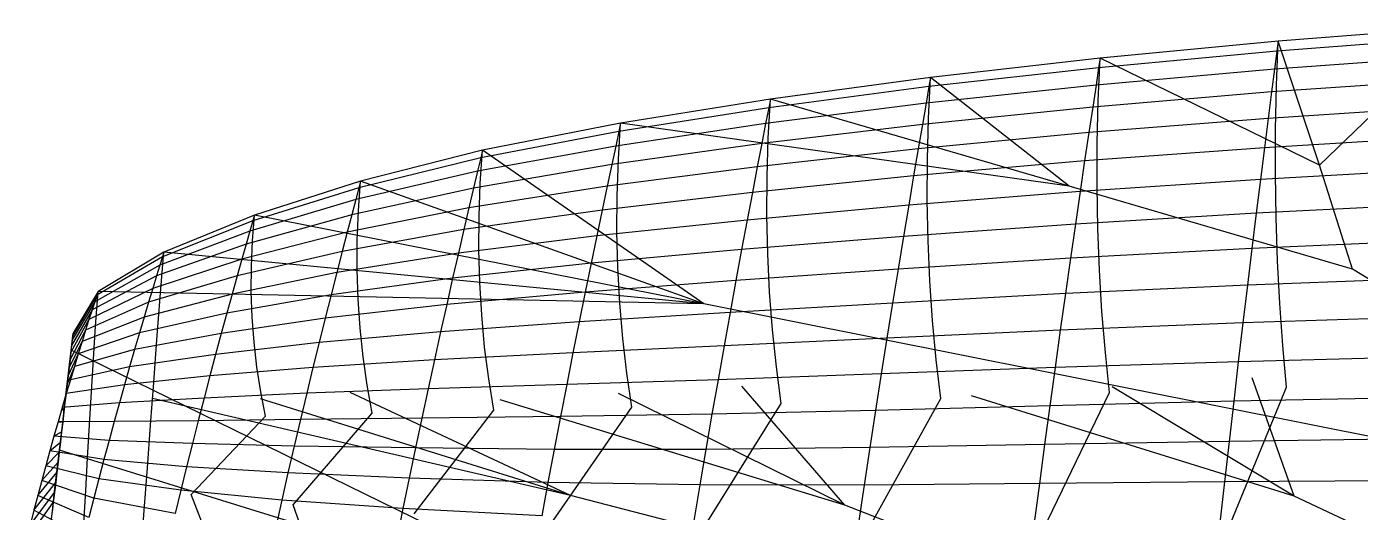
# Model space of a CAD drawing. Extents: x -439 to 439, y 0 to 263.
# Drawn here: x -434 to -206.1, y 173.6 to 256.6 of the extents above; entities that cross this region are included whole.
import ezdxf

# ---------------------------------------------------------------- set-up
doc = ezdxf.new("R2010")
doc.units = 0
doc.header["$MEASUREMENT"] = 0
doc.layers.add('default', color=7, linetype='Continuous')

msp = doc.modelspace()

# ---------------------------------------------------------------- linework, layer by layer
at = {"layer": 'default', "color": 7, "linetype": 'Continuous'}
for p, q in [((-188.573, 256.602, 26.964), (-220.17, 254.127, 37.935)), ((-188.573, 256.602, 26.964), (-220.17, 254.127, 37.935)), ((-220.17, 254.127, 37.935), (-250.591, 251.237, 50.951)), ((-220.17, 254.127, 37.935), (-250.591, 251.237, 50.951)), ((-188.76, 254.837, 26.604), (-220.394, 252.413, 37.601)), ((-220.17, 254.127, 37.935), (-220.394, 252.413, 37.601)), ((-250.591, 251.237, 50.951), (-279.557, 247.941, 65.76)), ((-250.591, 251.237, 50.951), (-279.557, 247.941, 65.76)), ((-220.394, 252.413, 37.601), (-250.844, 249.583, 50.644)), ((-250.591, 251.237, 50.951), (-250.844, 249.583, 50.644)), ((-220.394, 252.413, 37.601), (-220.795, 249.34, 37)), ((-189.096, 251.673, 25.958), (-220.795, 249.34, 37)), ((-250.844, 249.583, 50.644), (-279.833, 246.356, 65.483)), ((-250.844, 249.583, 50.644), (-251.298, 246.617, 50.093)), ((-220.795, 249.34, 37), (-251.298, 246.617, 50.093)), ((-220.795, 249.34, 37), (-221.3, 245.443, 36.251)), ((-279.833, 246.356, 65.483), (-307.222, 242.723, 81.937)), ((-279.557, 247.941, 65.76), (-306.929, 244.223, 82.181)), ((-279.557, 247.941, 65.76), (-306.929, 244.223, 82.181)), ((-251.298, 246.617, 50.093), (-280.33, 243.513, 64.986)), ((-279.833, 246.356, 65.483), (-280.33, 243.513, 64.986)), ((-279.557, 247.941, 65.76), (-279.833, 246.356, 65.483)), ((-251.298, 246.617, 50.093), (-251.868, 242.855, 49.405)), ((-189.519, 247.66, 25.153), (-221.3, 245.443, 36.251)), ((-306.929, 244.223, 82.181), (-332.518, 240.106, 99.906)), ((-306.929, 244.223, 82.181), (-332.518, 240.106, 99.906)), ((-306.929, 244.223, 82.181), (-307.222, 242.723, 81.937)), ((-221.3, 245.443, 36.251), (-251.868, 242.855, 49.405)), ((-221.3, 245.443, 36.251), (-221.879, 240.927, 35.399)), ((-307.222, 242.723, 81.937), (-332.821, 238.71, 99.697)), ((-280.33, 243.513, 64.986), (-307.75, 240.034, 81.499)), ((-307.222, 242.723, 81.937), (-307.75, 240.034, 81.499)), ((-280.33, 243.513, 64.986), (-280.955, 239.909, 64.366)), ((-251.868, 242.855, 49.405), (-280.955, 239.909, 64.366)), ((-251.868, 242.855, 49.405), (-252.522, 238.496, 48.623)), ((-190.003, 243.01, 24.235), (-221.879, 240.927, 35.399)), ((-332.518, 240.106, 99.906), (-356.108, 235.475, 118.526)), ((-332.518, 240.106, 99.906), (-356.108, 235.475, 118.526)), ((-307.75, 240.034, 81.499), (-333.363, 236.207, 99.322)), ((-332.518, 240.106, 99.906), (-332.821, 238.71, 99.697)), ((-307.75, 240.034, 81.499), (-308.412, 236.624, 80.953)), ((-280.955, 239.909, 64.366), (-308.412, 236.624, 80.953)), ((-280.955, 239.909, 64.366), (-281.671, 235.731, 63.662)), ((-221.879, 240.927, 35.399), (-252.522, 238.496, 48.623)), ((-221.879, 240.927, 35.399), (-222.515, 235.916, 34.468)), ((-332.821, 238.71, 99.697), (-356.414, 234.201, 118.357)), ((-332.821, 238.71, 99.697), (-333.363, 236.207, 99.322)), ((-252.522, 238.496, 48.623), (-281.671, 235.731, 63.662)), ((-252.522, 238.496, 48.623), (-253.241, 233.659, 47.769)), ((-190.536, 237.85, 23.233), (-222.515, 235.916, 34.468)), ((-356.108, 235.475, 118.526), (-376.936, 230.208, 138.214)), ((-356.108, 235.475, 118.526), (-376.936, 230.208, 138.214)), ((-333.363, 236.207, 99.322), (-356.962, 231.917, 118.055)), ((-356.108, 235.475, 118.526), (-356.414, 234.201, 118.357)), ((-308.412, 236.624, 80.953), (-334.045, 233.032, 98.854)), ((-333.363, 236.207, 99.322), (-334.045, 233.032, 98.854)), ((-308.412, 236.624, 80.953), (-309.171, 232.672, 80.333)), ((-281.671, 235.731, 63.662), (-309.171, 232.672, 80.333)), ((-281.671, 235.731, 63.662), (-282.458, 231.096, 62.893)), ((-222.515, 235.916, 34.468), (-253.241, 233.659, 47.769)), ((-222.515, 235.916, 34.468), (-223.198, 230.499, 33.476)), ((-356.414, 234.201, 118.357), (-377.238, 229.074, 138.097)), ((-334.045, 233.032, 98.854), (-357.651, 229.02, 117.679)), ((-356.414, 234.201, 118.357), (-356.962, 231.917, 118.055)), ((-334.045, 233.032, 98.854), (-334.827, 229.354, 98.323)), ((-309.171, 232.672, 80.333), (-334.827, 229.354, 98.323)), ((-309.171, 232.672, 80.333), (-310.006, 228.286, 79.657)), ((-253.241, 233.659, 47.769), (-282.458, 231.096, 62.893)), ((-253.241, 233.659, 47.769), (-254.012, 228.431, 46.86)), ((-376.936, 230.208, 138.214), (-395.072, 224.387, 159.092)), ((-376.936, 230.208, 138.214), (-395.072, 224.387, 159.092)), ((-356.962, 231.917, 118.055), (-377.781, 227.041, 137.886)), ((-376.936, 230.208, 138.214), (-377.238, 229.074, 138.097)), ((-356.962, 231.917, 118.055), (-357.651, 229.02, 117.679)), ((-282.458, 231.096, 62.893), (-310.006, 228.286, 79.657)), ((-282.458, 231.096, 62.893), (-283.302, 226.085, 62.075)), ((-223.198, 230.499, 33.476), (-254.012, 228.431, 46.86)), ((-223.198, 230.499, 33.476), (-223.914, 224.745, 32.445)), ((-191.107, 232.273, 22.166), (-223.198, 230.499, 33.476)), ((-377.238, 229.074, 138.097), (-395.355, 223.41, 159.018)), ((-357.651, 229.02, 117.679), (-378.463, 224.463, 137.624)), ((-377.238, 229.074, 138.097), (-377.781, 227.041, 137.886)), ((-334.827, 229.354, 98.323), (-358.44, 225.663, 117.253)), ((-357.651, 229.02, 117.679), (-358.44, 225.663, 117.253)), ((-334.827, 229.354, 98.323), (-335.687, 225.271, 97.745)), ((-310.006, 228.286, 79.657), (-335.687, 225.271, 97.745)), ((-310.006, 228.286, 79.657), (-310.901, 223.546, 78.937)), ((-254.012, 228.431, 46.86), (-283.302, 226.085, 62.075)), ((-254.012, 228.431, 46.86), (-254.821, 222.877, 45.915)), ((-377.781, 227.041, 137.886), (-395.863, 221.658, 158.886)), ((-358.44, 225.663, 117.253), (-379.245, 221.476, 137.328)), ((-377.781, 227.041, 137.886), (-378.463, 224.463, 137.624)), ((-358.44, 225.663, 117.253), (-359.309, 221.937, 116.79)), ((-283.302, 226.085, 62.075), (-310.901, 223.546, 78.937)), ((-283.302, 226.085, 62.075), (-284.187, 220.762, 61.225)), ((-191.706, 226.348, 21.055), (-223.914, 224.745, 32.445)), ((-395.355, 223.41, 159.018), (-410.799, 217.274, 180.35)), ((-395.072, 224.387, 159.092), (-410.549, 218.079, 180.383)), ((-395.072, 224.387, 159.092), (-410.549, 218.079, 180.383)), ((-378.463, 224.463, 137.624), (-396.501, 219.436, 158.724)), ((-395.355, 223.41, 159.018), (-395.863, 221.658, 158.886)), ((-395.072, 224.387, 159.092), (-395.355, 223.41, 159.018)), ((-378.463, 224.463, 137.624), (-379.245, 221.476, 137.328)), ((-335.687, 225.271, 97.745), (-359.309, 221.937, 116.79)), ((-335.687, 225.271, 97.745), (-336.609, 220.858, 97.131)), ((-310.901, 223.546, 78.937), (-336.609, 220.858, 97.131)), ((-310.901, 223.546, 78.937), (-311.841, 218.509, 78.191)), ((-223.914, 224.745, 32.445), (-254.821, 222.877, 45.915)), ((-223.914, 224.745, 32.445), (-224.657, 218.709, 31.383)), ((-395.863, 221.658, 158.886), (-411.248, 215.829, 180.289)), ((-379.245, 221.476, 137.328), (-397.233, 216.86, 158.541)), ((-395.863, 221.658, 158.886), (-396.501, 219.436, 158.724)), ((-359.309, 221.937, 116.79), (-380.105, 218.16, 137.008)), ((-379.245, 221.476, 137.328), (-380.105, 218.16, 137.008)), ((-359.309, 221.937, 116.79), (-360.24, 217.91, 116.298)), ((-254.821, 222.877, 45.915), (-284.187, 220.762, 61.225)), ((-254.821, 222.877, 45.915), (-255.661, 217.051, 44.942)), ((-396.501, 219.436, 158.724), (-411.811, 213.997, 180.216)), ((-396.501, 219.436, 158.724), (-397.233, 216.86, 158.541)), ((-336.609, 220.858, 97.131), (-360.24, 217.91, 116.298)), ((-336.609, 220.858, 97.131), (-337.576, 216.17, 96.494)), ((-284.187, 220.762, 61.225), (-311.841, 218.509, 78.191)), ((-284.187, 220.762, 61.225), (-285.107, 215.178, 60.351)), ((-192.328, 220.134, 19.911), (-224.657, 218.709, 31.383)), ((-410.799, 217.274, 180.35), (-422.01, 210.717, 201.46)), ((-410.549, 218.079, 180.383), (-421.808, 211.335, 201.425)), ((-410.549, 218.079, 180.383), (-421.808, 211.335, 201.425)), ((-397.233, 216.86, 158.541), (-412.458, 211.874, 180.135)), ((-410.799, 217.274, 180.35), (-411.248, 215.829, 180.289)), ((-410.549, 218.079, 180.383), (-410.799, 217.274, 180.35)), ((-380.105, 218.16, 137.008), (-398.037, 214.002, 158.344)), ((-397.233, 216.86, 158.541), (-398.037, 214.002, 158.344)), ((-380.105, 218.16, 137.008), (-381.027, 214.575, 136.668)), ((-360.24, 217.91, 116.298), (-381.027, 214.575, 136.668)), ((-360.24, 217.91, 116.298), (-361.217, 213.63, 115.789)), ((-311.841, 218.509, 78.191), (-337.576, 216.17, 96.494)), ((-311.841, 218.509, 78.191), (-312.816, 213.226, 77.424)), ((-255.661, 217.051, 44.942), (-285.107, 215.178, 60.351)), ((-255.661, 217.051, 44.942), (-256.524, 210.997, 43.953)), ((-224.657, 218.709, 31.383), (-255.661, 217.051, 44.942)), ((-224.657, 218.709, 31.383), (-225.42, 212.438, 30.303)), ((-411.248, 215.829, 180.289), (-422.372, 209.607, 201.522)), ((-411.248, 215.829, 180.289), (-411.811, 213.997, 180.216)), ((-381.027, 214.575, 136.668), (-398.9, 210.912, 158.136)), ((-381.027, 214.575, 136.668), (-381.994, 210.767, 136.319)), ((-337.576, 216.17, 96.494), (-361.217, 213.63, 115.789)), ((-337.576, 216.17, 96.494), (-338.581, 211.252, 95.839)), ((-285.107, 215.178, 60.351), (-312.816, 213.226, 77.424)), ((-285.107, 215.178, 60.351), (-286.051, 209.376, 59.464)), ((-411.811, 213.997, 180.216), (-422.827, 208.201, 201.603)), ((-398.037, 214.002, 158.344), (-413.169, 209.518, 180.05)), ((-411.811, 213.997, 180.216), (-412.458, 211.874, 180.135)), ((-398.037, 214.002, 158.344), (-398.9, 210.912, 158.136)), ((-361.217, 213.63, 115.789), (-381.994, 210.767, 136.319)), ((-361.217, 213.63, 115.789), (-362.231, 209.142, 115.267)), ((-312.816, 213.226, 77.424), (-338.581, 211.252, 95.839)), ((-312.816, 213.226, 77.424), (-313.818, 207.736, 76.645)), ((-225.42, 212.438, 30.303), (-256.524, 210.997, 43.953)), ((-225.42, 212.438, 30.303), (-226.197, 205.973, 29.216)), ((-192.967, 213.676, 18.747), (-225.42, 212.438, 30.303)), ((-422.01, 210.717, 201.46), (-426.109, 203.831, 225.643)), ((-421.808, 211.335, 201.425), (-426.06, 204.255, 225.583)), ((-421.808, 211.335, 201.425), (-426.06, 204.255, 225.583)), ((-412.458, 211.874, 180.135), (-423.349, 206.57, 201.697)), ((-422.01, 210.717, 201.46), (-422.372, 209.607, 201.522)), ((-421.808, 211.335, 201.425), (-422.01, 210.717, 201.46)), ((-398.9, 210.912, 158.136), (-413.93, 206.97, 179.961)), ((-412.458, 211.874, 180.135), (-413.169, 209.518, 180.05)), ((-398.9, 210.912, 158.136), (-399.805, 207.628, 157.924)), ((-381.994, 210.767, 136.319), (-399.805, 207.628, 157.924)), ((-381.994, 210.767, 136.319), (-382.999, 206.771, 135.962)), ((-338.581, 211.252, 95.839), (-362.231, 209.142, 115.267)), ((-338.581, 211.252, 95.839), (-339.612, 206.141, 95.176)), ((-256.524, 210.997, 43.953), (-286.051, 209.376, 59.464)), ((-256.524, 210.997, 43.953), (-257.402, 204.757, 42.959)), ((-422.827, 208.201, 201.603), (-426.31, 202.107, 225.887)), ((-422.372, 209.607, 201.522), (-426.198, 203.071, 225.751)), ((-413.169, 209.518, 180.05), (-423.921, 204.76, 201.804)), ((-422.827, 208.201, 201.603), (-423.349, 206.57, 201.697)), ((-422.372, 209.607, 201.522), (-422.827, 208.201, 201.603)), ((-399.805, 207.628, 157.924), (-414.73, 204.263, 179.873)), ((-413.169, 209.518, 180.05), (-413.93, 206.97, 179.961)), ((-399.805, 207.628, 157.924), (-400.744, 204.184, 157.708)), ((-362.231, 209.142, 115.267), (-382.999, 206.771, 135.962)), ((-362.231, 209.142, 115.267), (-363.273, 204.477, 114.739)), ((-313.818, 207.736, 76.645), (-339.612, 206.141, 95.176)), ((-313.818, 207.736, 76.645), (-314.837, 202.077, 75.863)), ((-286.051, 209.376, 59.464), (-313.818, 207.736, 76.645)), ((-286.051, 209.376, 59.464), (-287.012, 203.395, 58.571)), ((-423.349, 206.57, 201.697), (-426.441, 200.99, 226.045)), ((-413.93, 206.97, 179.961), (-424.535, 202.803, 201.921)), ((-423.349, 206.57, 201.697), (-423.921, 204.76, 201.804)), ((-413.93, 206.97, 179.961), (-414.73, 204.263, 179.873)), ((-382.999, 206.771, 135.962), (-400.744, 204.184, 157.708)), ((-382.999, 206.771, 135.962), (-384.03, 202.619, 135.602)), ((-339.612, 206.141, 95.176), (-363.273, 204.477, 114.739)), ((-339.612, 206.141, 95.176), (-340.662, 200.872, 94.511)), ((-226.197, 205.973, 29.216), (-257.402, 204.757, 42.959)), ((-226.197, 205.973, 29.216), (-226.985, 199.346, 28.124)), ((-193.617, 207.02, 17.575), (-226.197, 205.973, 29.216)), ((-424.535, 202.803, 201.921), (-426.742, 198.412, 226.41)), ((-423.921, 204.76, 201.804), (-426.585, 199.751, 226.22)), ((-426.198, 203.071, 225.751), (-426.31, 202.107, 225.887)), ((-426.109, 203.831, 225.643), (-426.198, 203.071, 225.751)), ((-426.06, 204.255, 225.583), (-426.109, 203.831, 225.643)), ((-414.73, 204.263, 179.873), (-425.178, 200.724, 202.048)), ((-424.535, 202.803, 201.921), (-425.178, 200.724, 202.048)), ((-423.921, 204.76, 201.804), (-424.535, 202.803, 201.921)), ((-414.73, 204.263, 179.873), (-415.56, 201.423, 179.786)), ((-400.744, 204.184, 157.708), (-415.56, 201.423, 179.786)), ((-400.744, 204.184, 157.708), (-401.709, 200.604, 157.493)), ((-363.273, 204.477, 114.739), (-384.03, 202.619, 135.602)), ((-363.273, 204.477, 114.739), (-364.333, 199.668, 114.21)), ((-287.012, 203.395, 58.571), (-314.837, 202.077, 75.863)), ((-287.012, 203.395, 58.571), (-287.986, 197.264, 57.676)), ((-257.402, 204.757, 42.959), (-287.012, 203.395, 58.571)), ((-257.402, 204.757, 42.959), (-258.292, 198.36, 41.96)), ((-425.178, 200.724, 202.048), (-426.908, 196.989, 226.611)), ((-426.441, 200.99, 226.045), (-426.585, 199.751, 226.22)), ((-426.31, 202.107, 225.887), (-426.441, 200.99, 226.045)), ((-415.56, 201.423, 179.786), (-425.845, 198.542, 202.182)), ((-425.178, 200.724, 202.048), (-425.845, 198.542, 202.182)), ((-415.56, 201.423, 179.786), (-416.412, 198.471, 179.701)), ((-401.709, 200.604, 157.493), (-416.412, 198.471, 179.701)), ((-401.709, 200.604, 157.493), (-402.69, 196.913, 157.282)), ((-384.03, 202.619, 135.602), (-401.709, 200.604, 157.493)), ((-384.03, 202.619, 135.602), (-385.079, 198.339, 135.244)), ((-340.662, 200.872, 94.511), (-364.333, 199.668, 114.21)), ((-340.662, 200.872, 94.511), (-341.726, 195.471, 93.844)), ((-314.837, 202.077, 75.863), (-340.662, 200.872, 94.511)), ((-314.837, 202.077, 75.863), (-315.871, 196.275, 75.08)), ((-425.845, 198.542, 202.182), (-427.082, 195.496, 226.823)), ((-426.742, 198.412, 226.41), (-426.908, 196.989, 226.611)), ((-426.585, 199.751, 226.22), (-426.742, 198.412, 226.41)), ((-425.845, 198.542, 202.182), (-426.529, 196.275, 202.325)), ((-416.412, 198.471, 179.701), (-426.529, 196.275, 202.325)), ((-416.412, 198.471, 179.701), (-417.278, 195.428, 179.621)), ((-385.079, 198.339, 135.244), (-402.69, 196.913, 157.282)), ((-385.079, 198.339, 135.244), (-386.143, 193.95, 134.888)), ((-364.333, 199.668, 114.21), (-385.079, 198.339, 135.244)), ((-364.333, 199.668, 114.21), (-365.408, 194.738, 113.681)), ((-258.292, 198.36, 41.96), (-287.986, 197.264, 57.676)), ((-258.292, 198.36, 41.96), (-259.186, 191.838, 40.969)), ((-226.985, 199.346, 28.124), (-258.292, 198.36, 41.96)), ((-226.985, 199.346, 28.124), (-227.777, 192.59, 27.04)), ((-194.277, 200.197, 16.396), (-226.985, 199.346, 28.124)), ((-426.529, 196.275, 202.325), (-427.263, 193.946, 227.042)), ((-426.529, 196.275, 202.325), (-427.224, 193.937, 202.474)), ((-426.908, 196.989, 226.611), (-427.082, 195.496, 226.823)), ((-402.69, 196.913, 157.282), (-417.278, 195.428, 179.621)), ((-402.69, 196.913, 157.282), (-403.686, 193.129, 157.073)), ((-315.871, 196.275, 75.08), (-341.726, 195.471, 93.844)), ((-315.871, 196.275, 75.08), (-316.91, 190.361, 74.303)), ((-287.986, 197.264, 57.676), (-315.871, 196.275, 75.08)), ((-287.986, 197.264, 57.676), (-288.965, 191.013, 56.788)), ((-427.224, 193.937, 202.474), (-427.929, 191.54, 202.63)), ((-427.263, 193.946, 227.042), (-427.449, 192.347, 227.268)), ((-427.224, 193.937, 202.474), (-427.449, 192.347, 227.268)), ((-427.082, 195.496, 226.823), (-427.263, 193.946, 227.042)), ((-417.278, 195.428, 179.621), (-427.224, 193.937, 202.474)), ((-417.278, 195.428, 179.621), (-418.157, 192.308, 179.544)), ((-386.143, 193.95, 134.888), (-403.686, 193.129, 157.073)), ((-386.143, 193.95, 134.888), (-387.212, 189.476, 134.539)), ((-365.408, 194.738, 113.681), (-386.143, 193.95, 134.888)), ((-365.408, 194.738, 113.681), (-366.488, 189.711, 113.16)), ((-341.726, 195.471, 93.844), (-365.408, 194.738, 113.681)), ((-341.726, 195.471, 93.844), (-342.796, 189.965, 93.185)), ((-427.929, 191.54, 202.63), (-428.636, 189.095, 202.792)), ((-418.157, 192.308, 179.544), (-427.929, 191.54, 202.63)), ((-427.929, 191.54, 202.63), (-427.641, 190.709, 227.5)), ((-427.449, 192.347, 227.268), (-427.641, 190.709, 227.5)), ((-418.157, 192.308, 179.544), (-419.04, 189.126, 179.474)), ((-403.686, 193.129, 157.073), (-418.157, 192.308, 179.544)), ((-403.686, 193.129, 157.073), (-404.686, 189.271, 156.871)), ((-259.186, 191.838, 40.969), (-288.965, 191.013, 56.788)), ((-259.186, 191.838, 40.969), (-260.082, 185.22, 39.99)), ((-227.777, 192.59, 27.04), (-259.186, 191.838, 40.969)), ((-227.777, 192.59, 27.04), (-228.569, 185.734, 25.967)), ((-194.939, 193.241, 15.225), (-227.777, 192.59, 27.04)), ((-419.04, 189.126, 179.474), (-428.636, 189.095, 202.792)), ((-427.641, 190.709, 227.5), (-427.836, 189.039, 227.736)), ((-419.04, 189.126, 179.474), (-419.924, 185.897, 179.411)), ((-404.686, 189.271, 156.871), (-419.04, 189.126, 179.474)), ((-404.686, 189.271, 156.871), (-405.687, 185.355, 156.677)), ((-387.212, 189.476, 134.539), (-404.686, 189.271, 156.871)), ((-387.212, 189.476, 134.539), (-388.283, 184.934, 134.199)), ((-366.488, 189.711, 113.16), (-387.212, 189.476, 134.539)), ((-366.488, 189.711, 113.16), (-367.57, 184.61, 112.648)), ((-342.796, 189.965, 93.185), (-366.488, 189.711, 113.16)), ((-342.796, 189.965, 93.185), (-343.867, 184.376, 92.537)), ((-316.91, 190.361, 74.303), (-342.796, 189.965, 93.185)), ((-316.91, 190.361, 74.303), (-317.949, 184.358, 73.538)), ((-288.965, 191.013, 56.788), (-316.91, 190.361, 74.303)), ((-288.965, 191.013, 56.788), (-289.945, 184.67, 55.912)), ((-428.636, 189.095, 202.792), (-429.342, 186.614, 202.959)), ((-429.342, 186.614, 202.959), (-428.034, 187.344, 227.976)), ((-428.636, 189.095, 202.792), (-427.836, 189.039, 227.736)), ((-428.034, 187.344, 227.976), (-428.234, 185.631, 228.219)), ((-427.836, 189.039, 227.736), (-428.034, 187.344, 227.976)), ((-429.342, 186.614, 202.959), (-430.045, 184.105, 203.131)), ((-430.045, 184.105, 203.131), (-428.234, 185.631, 228.219)), ((-419.924, 185.897, 179.411), (-429.342, 186.614, 202.959)), ((-428.234, 185.631, 228.219), (-428.435, 183.905, 228.463)), ((-419.924, 185.897, 179.411), (-420.804, 182.631, 179.354)), ((-405.687, 185.355, 156.677), (-419.924, 185.897, 179.411)), ((-405.687, 185.355, 156.677), (-406.684, 181.395, 156.492)), ((-388.283, 184.934, 134.199), (-405.687, 185.355, 156.677)), ((-388.283, 184.934, 134.199), (-389.349, 180.343, 133.87)), ((-367.57, 184.61, 112.648), (-388.283, 184.934, 134.199)), ((-367.57, 184.61, 112.648), (-368.648, 179.452, 112.149)), ((-343.867, 184.376, 92.537), (-367.57, 184.61, 112.648)), ((-289.945, 184.67, 55.912), (-317.949, 184.358, 73.538)), ((-289.945, 184.67, 55.912), (-290.922, 178.257, 55.053)), ((-260.082, 185.22, 39.99), (-289.945, 184.67, 55.912)), ((-260.082, 185.22, 39.99), (-260.974, 178.529, 39.028)), ((-228.569, 185.734, 25.967), (-260.082, 185.22, 39.99)), ((-228.569, 185.734, 25.967), (-229.359, 178.803, 24.913)), ((-195.603, 186.182, 14.066), (-228.569, 185.734, 25.967)), ((-430.045, 184.105, 203.131), (-430.74, 181.576, 203.308)), ((-430.74, 181.576, 203.308), (-428.435, 183.905, 228.463)), ((-420.804, 182.631, 179.354), (-430.045, 184.105, 203.131)), ((-428.435, 183.905, 228.463), (-428.637, 182.173, 228.708)), ((-420.804, 182.631, 179.354), (-421.675, 179.341, 179.306)), ((-406.684, 181.395, 156.492), (-420.804, 182.631, 179.354)), ((-343.867, 184.376, 92.537), (-344.934, 178.726, 91.902)), ((-317.949, 184.358, 73.538), (-343.867, 184.376, 92.537)), ((-317.949, 184.358, 73.538), (-318.985, 178.29, 72.788)), ((-432.094, 176.495, 203.675), (-428.839, 180.44, 228.953)), ((-431.424, 179.038, 203.489), (-428.637, 182.173, 228.708)), ((-430.74, 181.576, 203.308), (-431.424, 179.038, 203.489)), ((-421.675, 179.341, 179.306), (-430.74, 181.576, 203.308)), ((-428.839, 180.44, 228.953), (-429.042, 178.709, 229.198)), ((-428.637, 182.173, 228.708), (-428.839, 180.44, 228.953)), ((-406.684, 181.395, 156.492), (-407.671, 177.406, 156.318)), ((-389.349, 180.343, 133.87), (-406.684, 181.395, 156.492)), ((-389.349, 180.343, 133.87), (-390.405, 175.717, 133.555)), ((-368.648, 179.452, 112.149), (-389.349, 180.343, 133.87)), ((-432.749, 173.956, 203.864), (-429.042, 178.709, 229.198)), ((-431.424, 179.038, 203.489), (-432.094, 176.495, 203.675)), ((-422.535, 176.038, 179.267), (-431.424, 179.038, 203.489)), ((-429.042, 178.709, 229.198), (-429.243, 176.986, 229.442)), ((-421.675, 179.341, 179.306), (-422.535, 176.038, 179.267)), ((-407.671, 177.406, 156.318), (-421.675, 179.341, 179.306)), ((-368.648, 179.452, 112.149), (-369.714, 174.256, 111.667)), ((-344.934, 178.726, 91.902), (-368.648, 179.452, 112.149)), ((-344.934, 178.726, 91.902), (-345.99, 173.034, 91.288)), ((-318.985, 178.29, 72.788), (-344.934, 178.726, 91.902)), ((-318.985, 178.29, 72.788), (-320.011, 172.177, 72.061)), ((-290.922, 178.257, 55.053), (-318.985, 178.29, 72.788)), ((-290.922, 178.257, 55.053), (-291.888, 171.798, 54.217)), ((-260.974, 178.529, 39.028), (-290.922, 178.257, 55.053)), ((-260.974, 178.529, 39.028), (-261.857, 171.79, 38.092)), ((-229.359, 178.803, 24.913), (-260.974, 178.529, 39.028)), ((-229.359, 178.803, 24.913), (-230.14, 171.823, 23.886)), ((-196.263, 179.047, 12.927), (-229.359, 178.803, 24.913)), ((-433.384, 171.427, 204.057), (-429.243, 176.986, 229.442)), ((-432.094, 176.495, 203.675), (-432.749, 173.956, 203.864)), ((-423.378, 172.729, 179.239), (-432.094, 176.495, 203.675)), ((-429.243, 176.986, 229.442), (-429.442, 175.275, 229.684)), ((-422.535, 176.038, 179.267), (-423.378, 172.729, 179.239)), ((-408.645, 173.401, 156.157), (-422.535, 176.038, 179.267)), ((-407.671, 177.406, 156.318), (-408.645, 173.401, 156.157)), ((-390.405, 175.717, 133.555), (-407.671, 177.406, 156.318)), ((-390.405, 175.717, 133.555), (-391.447, 171.073, 133.255)), ((-369.714, 174.256, 111.667), (-390.405, 175.717, 133.555)), ((-433.996, 168.914, 204.254), (-429.442, 175.275, 229.684)), ((-432.749, 173.956, 203.864), (-433.384, 171.427, 204.057)), ((-424.204, 169.425, 179.22), (-432.749, 173.956, 203.864)), ((-429.442, 175.275, 229.684), (-429.64, 173.58, 229.924)), ((-369.714, 174.256, 111.667), (-370.768, 169.04, 111.204)), ((-345.99, 173.034, 91.288), (-369.714, 174.256, 111.667))]:
    msp.add_line(p, q, dxfattribs=at)
at = {"layer": 'default', "color": 5, "linetype": 'Continuous'}
for p, q in [((-213.117, 232.929, 128.359), (-188.573, 256.602, 26.964)), ((-213.117, 232.929, 128.359), (-220.17, 254.127, 37.935)), ((-213.117, 232.929, 128.359), (-250.591, 251.237, 50.951)), ((-255.903, 229.326, 144.602), (-279.557, 247.941, 65.76)), ((-255.903, 229.326, 144.602), (-306.929, 244.223, 82.181)), ((-255.903, 229.326, 144.602), (-332.518, 240.106, 99.906)), ((-318.316, 209.224, 223.867), (-356.108, 235.475, 118.526)), ((-207.495, 215.155, 204.099), (-213.117, 232.929, 128.359)), ((-318.316, 209.224, 223.867), (-376.936, 230.208, 138.214)), ((-207.495, 215.155, 204.099), (-255.903, 229.326, 144.602)), ((-318.316, 209.224, 223.867), (-395.072, 224.387, 159.092)), ((-318.316, 209.224, 223.867), (-410.549, 218.079, 180.383)), ((-139.434, 173.646, 379.865), (-207.495, 215.155, 204.099)), ((-318.316, 209.224, 223.867), (-421.808, 211.335, 201.425)), ((-139.434, 173.646, 379.865), (-318.316, 209.224, 223.867))]:
    msp.add_line(p, q, dxfattribs=at)
at = {"layer": 'default', "color": 3, "linetype": 'Continuous'}
for p, q in [((-220.454, 246.552, 38.274), (-220.17, 254.127, 37.935)), ((-250.912, 243.92, 51.301), (-250.591, 251.237, 50.951)), ((-279.908, 240.921, 66.119), (-279.557, 247.941, 65.76)), ((-220.607, 238.996, 38.951), (-220.454, 246.552, 38.274)), ((-307.302, 237.573, 82.544), (-306.929, 244.223, 82.181)), ((-251.084, 236.619, 51.967), (-250.912, 243.92, 51.301)), ((-332.904, 233.907, 100.267), (-332.518, 240.106, 99.906)), ((-280.095, 233.916, 66.773), (-279.908, 240.921, 66.119)), ((-307.502, 230.936, 83.175), (-307.302, 237.573, 82.544)), ((-220.626, 231.476, 39.963), (-220.607, 238.996, 38.951)), ((-356.498, 229.807, 118.884), (-356.108, 235.475, 118.526)), ((-251.106, 229.352, 52.949), (-251.084, 236.619, 51.967)), ((-333.113, 227.717, 100.865), (-332.904, 233.907, 100.267)), ((-280.119, 226.942, 67.719), (-280.095, 233.916, 66.773)), ((-377.316, 225.153, 138.582), (-376.936, 230.208, 138.214)), ((-307.528, 224.327, 84.073), (-307.502, 230.936, 83.175)), ((-220.514, 224.01, 41.31), (-220.626, 231.476, 39.963)), ((-356.709, 224.147, 119.447), (-356.498, 229.807, 118.884)), ((-250.978, 222.135, 54.244), (-251.106, 229.352, 52.949)), ((-333.142, 221.552, 101.701), (-333.113, 227.717, 100.865)), ((-279.979, 220.016, 68.955), (-280.119, 226.942, 67.719)), ((-395.424, 220.02, 159.449), (-395.072, 224.387, 159.092)), ((-377.518, 220.103, 139.115), (-377.316, 225.153, 138.582)), ((-356.739, 218.506, 120.214), (-356.709, 224.147, 119.447)), ((-307.38, 217.76, 85.235), (-307.528, 224.327, 84.073)), ((-220.269, 216.614, 42.986), (-220.514, 224.01, 41.31)), ((-332.994, 215.424, 102.772), (-333.142, 221.552, 101.701)), ((-250.701, 214.986, 55.849), (-250.978, 222.135, 54.244)), ((-395.608, 215.654, 159.932), (-395.424, 220.02, 159.449)), ((-377.54, 215.068, 139.81), (-377.518, 220.103, 139.115)), ((-279.675, 213.151, 70.479), (-279.979, 220.016, 68.955)), ((-411.215, 210.388, 181.084), (-410.549, 218.079, 180.383)), ((-356.588, 212.898, 121.182), (-356.739, 218.506, 120.214)), ((-307.059, 211.252, 86.658), (-307.38, 217.76, 85.235)), ((-219.893, 209.305, 44.99), (-220.269, 216.614, 42.986)), ((-395.623, 211.3, 160.54), (-395.608, 215.654, 159.932)), ((-377.382, 210.061, 140.668), (-377.54, 215.068, 139.81)), ((-332.667, 209.349, 104.076), (-332.994, 215.424, 102.772)), ((-250.274, 207.919, 57.761), (-250.701, 214.986, 55.849)), ((-356.258, 207.336, 122.349), (-356.588, 212.898, 121.182)), ((-279.208, 206.366, 72.287), (-279.675, 213.151, 70.479)), ((-422.243, 205.411, 202.156), (-421.808, 211.335, 201.425)), ((-411.756, 203.099, 181.802), (-411.215, 210.388, 181.084)), ((-395.469, 206.968, 161.271), (-395.623, 211.3, 160.54)), ((-377.045, 205.093, 141.685), (-377.382, 210.061, 140.668)), ((-306.565, 204.816, 88.34), (-307.059, 211.252, 86.658)), ((-332.162, 203.341, 105.609), (-332.667, 209.349, 104.076)), ((-249.7, 200.952, 59.975), (-250.274, 207.919, 57.761)), ((-219.385, 202.101, 47.317), (-219.893, 209.305, 44.99)), ((-422.577, 199.797, 202.869), (-422.243, 205.411, 202.156)), ((-395.147, 202.667, 162.125), (-395.469, 206.968, 161.271)), ((-376.529, 200.175, 142.859), (-377.045, 205.093, 141.685)), ((-355.748, 201.833, 123.712), (-356.258, 207.336, 122.349)), ((-278.579, 199.674, 74.374), (-279.208, 206.366, 72.287)), ((-426.524, 200.273, 226.147), (-426.06, 204.255, 225.583)), ((-412.297, 195.811, 182.521), (-411.756, 203.099, 181.802)), ((-331.481, 197.412, 107.368), (-332.162, 203.341, 105.609)), ((-305.9, 198.468, 90.276), (-306.565, 204.816, 88.34)), ((-394.657, 198.408, 163.099), (-395.147, 202.667, 162.125)), ((-355.06, 196.401, 125.269), (-355.748, 201.833, 123.712)), ((-248.98, 194.1, 62.487), (-249.7, 200.952, 59.975)), ((-218.749, 195.017, 49.96), (-219.385, 202.101, 47.317)), ((-426.964, 196.504, 226.68), (-426.524, 200.273, 226.147)), ((-422.911, 194.182, 203.582), (-422.577, 199.797, 202.869)), ((-394.001, 194.201, 164.19), (-394.657, 198.408, 163.099)), ((-375.836, 195.319, 144.188), (-376.529, 200.175, 142.859)), ((-305.064, 192.222, 92.462), (-305.9, 198.468, 90.276)), ((-277.79, 193.092, 76.737), (-278.579, 199.674, 74.374)), ((-427.404, 192.734, 227.213), (-426.964, 196.504, 226.68)), ((-354.196, 191.052, 127.016), (-355.06, 196.401, 125.269)), ((-330.625, 191.576, 109.35), (-331.481, 197.412, 107.368)), ((-217.461, 176.35, 129.136), (-224.642, 196.606, 51.36)), ((-423.246, 188.567, 204.296), (-422.911, 194.182, 203.582)), ((-412.838, 188.522, 183.239), (-412.297, 195.811, 182.521)), ((-393.179, 190.054, 165.396), (-394.001, 194.201, 164.19)), ((-341.105, 176.506, 220.627), (-378.703, 194.094, 148.748)), ((-374.967, 190.535, 145.668), (-375.836, 195.319, 144.188)), ((-294.217, 174.851, 187.53), (-332.878, 193.932, 110.96)), ((-294.217, 174.851, 187.53), (-311.814, 195.197, 95.201)), ((-260.262, 170.738, 41.654), (-248.98, 194.1, 62.487)), ((-217.461, 176.35, 129.136), (-248.531, 195.065, 62.458)), ((-228.73, 170.747, 27.673), (-218.749, 195.017, 49.96)), ((-427.844, 188.965, 227.747), (-427.404, 192.734, 227.213)), ((-341.105, 176.506, 220.627), (-412.502, 193.043, 182.793)), ((-341.105, 176.506, 220.627), (-394.053, 192.993, 166.827)), ((-294.217, 174.851, 187.53), (-353.071, 192.846, 126.439)), ((-344.089, 172.094, 93.982), (-330.625, 191.576, 109.35)), ((-318.16, 171.19, 75.08), (-305.064, 192.222, 92.462)), ((-290.142, 170.773, 57.526), (-277.79, 193.092, 76.737)), ((-217.461, 176.35, 129.136), (-272.568, 193.534, 73.274)), ((-405.871, 176.686, 157.772), (-393.179, 190.054, 165.396)), ((-388.49, 174.908, 135.433), (-374.967, 190.535, 145.668)), ((-367.794, 173.375, 113.986), (-354.196, 191.052, 127.016)), ((-428.284, 185.196, 228.28), (-427.844, 188.965, 227.747)), ((-423.58, 182.952, 205.009), (-423.246, 188.567, 204.296)), ((-413.379, 181.234, 183.957), (-412.838, 188.522, 183.239)), ((-428.724, 181.426, 228.814), (-428.284, 185.196, 228.28)), ((-423.914, 177.338, 205.722), (-423.58, 182.952, 205.009)), ((-429.164, 177.657, 229.347), (-428.724, 181.426, 228.814)), ((-413.92, 173.945, 184.675), (-413.379, 181.234, 183.957)), ((-429.604, 173.887, 229.881), (-429.164, 177.657, 229.347)), ((-424.248, 171.723, 206.435), (-423.914, 177.338, 205.722)), ((-398.451, 157.26, 166.104), (-405.871, 176.686, 157.772)), ((-214.066, 143.617, 352.443), (-341.105, 176.506, 220.627)), ((-141.539, 140.755, 295.163), (-217.461, 176.35, 129.136)), ((-430.044, 170.118, 230.414), (-429.604, 173.887, 229.881)), ((-414.461, 166.656, 185.393), (-413.92, 173.945, 184.675)), ((-380.621, 152.546, 145.861), (-388.49, 174.908, 135.433)), ((-214.066, 143.617, 352.443), (-294.217, 174.851, 187.53))]:
    msp.add_line(p, q, dxfattribs=at)
at = {"layer": 'default', "color": 30, "linetype": 'Continuous'}
for q in [(-426.403, 201.311, 226), (-428.396, 184.239, 228.416)]:
    msp.add_line((-328.019, 153.176, 335.311), q, dxfattribs=at)

doc.saveas('drawing.dxf')
